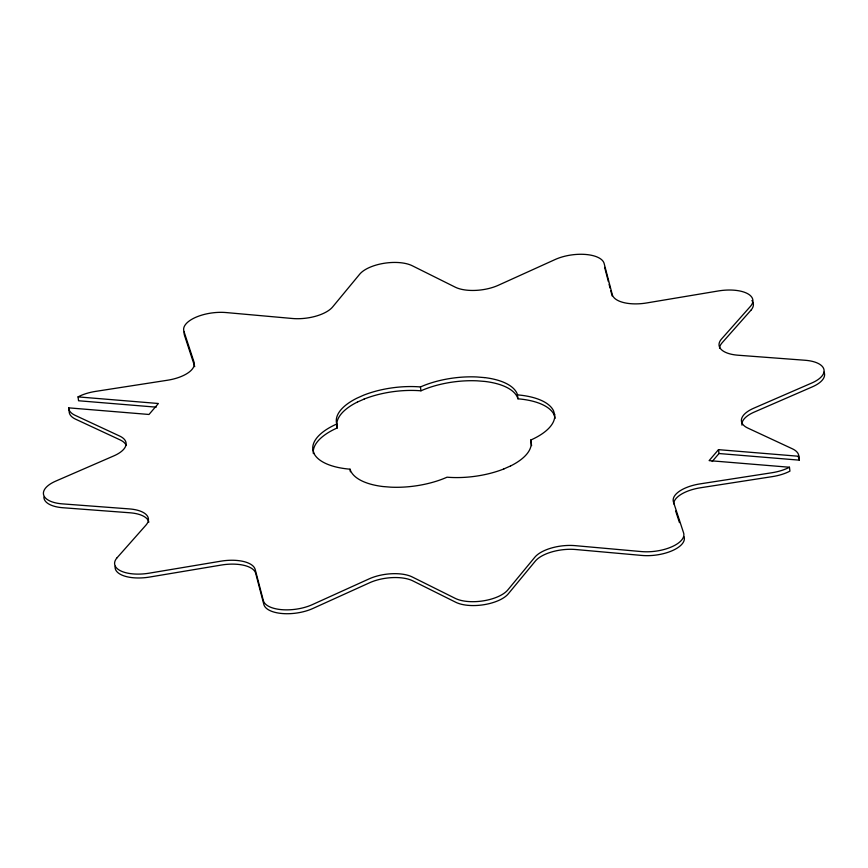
<?xml version="1.0" encoding="UTF-8"?>
<svg xmlns="http://www.w3.org/2000/svg" width="868" height="868" viewBox="0 0 868 868"><rect width="100%" height="100%" fill="white"/><g stroke="black" fill="none" stroke-linecap="round" stroke-linejoin="round"><path stroke-width="1.3" d="M712.172 461.505L718.997 453.53L799.33 460.149L798.831 456.275L718.498 449.657L709.113 460.626L789.446 467.244L789.945 471.118A30.575 13.454 -7.4 0 1 772.401 476.608L700.595 487.751A30.564 13.443 -7.4 0 0 673.666 503.874M117.115 557.712L145.933 525.151A30.564 13.443 -7.4 0 0 129.44 508.919L62.409 503.874A30.564 13.443 -7.4 0 1 43.65 494.988A30.564 13.443 -7.4 0 1 55.704 481.132L113.806 455.895A30.564 13.443 -7.4 0 0 119.654 436.051L75.115 415.327A30.575 13.454 -7.4 0 1 68.67 407.851L149.003 414.47L158.388 403.501L78.055 396.882L78.554 400.756L156.207 407.157M750.885 310.288L722.067 342.849A30.564 13.443 -7.4 0 0 719.55 348.361M357.464 402.036L364.115 399.085M510.536 465.964L503.885 468.915M484.474 377.602L476.771 376.962A61.161 26.908 -7.4 0 0 420.459 386.944A61.161 26.908 -7.4 0 0 363.584 395.2L356.965 398.162A61.161 26.908 -7.4 0 0 336.773 424.061L337.24 427.935A61.161 26.908 -7.4 0 0 313.348 453.552M554.066 414.73L555.119 418.322M313.934 453.27L312.881 449.678M675.651 511.024L679.449 522.59M604.638 267.366L608.392 281.644M609.065 284.248L610.095 288.143M610.768 290.737L612.135 295.934M554.619 414.448L553.556 410.868A61.161 26.908 -7.4 0 0 517.415 394.875L517.957 398.792A61.161 26.908 -7.4 0 0 484.995 381.453L477.27 380.835A61.161 26.908 -7.4 0 0 420.958 390.806A61.161 26.908 -7.4 0 0 364.093 399.074M718.498 449.657L718.997 453.53M554.652 414.448A61.161 26.908 -7.4 0 1 530.739 440.054L531.27 443.928A61.161 26.908 -7.4 0 1 531.607 445.631M420.438 386.933L420.937 390.795M350.379 471.791L350.043 469.208A61.161 26.908 -7.4 0 0 383.005 486.547L390.73 487.165A61.161 26.908 -7.4 0 0 447.042 477.194A61.161 26.908 -7.4 0 0 503.907 468.926M68.67 407.851L69.169 411.725A30.575 13.454 -7.4 0 0 75.614 419.19L120.164 439.924A30.564 13.443 -7.4 0 1 126.196 445.414M684.082 536.728A30.564 13.443 -7.4 0 1 672.407 550.616A30.564 13.443 -7.4 0 1 641.908 555.444L575.625 549.509A30.564 13.443 -7.4 0 0 535.361 561.064L508.333 593.777A30.564 13.443 -7.4 0 1 484.019 604.692A30.564 13.443 -7.4 0 1 455.765 602.262L412.777 580.844A30.564 13.443 -7.4 0 0 369.659 582.732L312.74 608.533A30.564 13.443 -7.4 0 1 282.295 613.535A30.564 13.443 -7.4 0 1 263.861 604.508L255.691 573.336A30.564 13.443 -7.4 0 0 221.264 565.057L149.708 577.036A30.564 13.443 -7.4 0 1 115.184 566.196M799.059 458.543A30.575 13.454 -7.4 0 1 799.33 460.149M798.007 456.525A30.575 13.454 -7.4 0 1 798.864 458.022M741.956 425.157A30.564 13.443 -7.4 0 1 754.194 412.105L812.296 386.868A30.564 13.443 -7.4 0 0 824.025 372.144M752.881 302.173A30.564 13.443 -7.4 0 1 750.885 310.288M751.894 300.556A30.564 13.443 -7.4 0 1 752.458 301.348M184.363 331.533A30.564 13.443 -7.4 0 0 184.428 335.135L194.541 365.992A30.564 13.443 -7.4 0 1 194.714 366.654M43.899 497.06A30.564 13.443 -7.4 0 0 62.919 507.737L129.95 512.782A30.564 13.443 -7.4 0 1 148.84 522.178M337.272 427.935A61.161 26.908 -7.4 0 1 357.442 402.025M517.946 398.813A61.161 26.908 -7.4 0 1 554.099 414.73M798.831 456.275A30.575 13.454 -7.4 0 0 792.386 448.81L747.836 428.076A30.564 13.443 -7.4 0 1 753.695 408.242L811.797 383.005A30.564 13.443 -7.4 0 0 823.851 369.15A30.564 13.443 -7.4 0 0 805.081 360.263L738.05 355.218A30.564 13.443 -7.4 0 1 721.558 338.976L750.386 306.415A30.564 13.443 -7.4 0 0 746.708 293.2A30.564 13.443 -7.4 0 0 718.292 290.964L646.736 302.943A30.564 13.443 -7.4 0 1 612.309 294.664L604.139 263.492A30.564 13.443 -7.4 0 0 585.705 254.465A30.564 13.443 -7.4 0 0 555.26 259.467L498.341 285.268A30.564 13.443 -7.4 0 1 455.223 287.156L412.235 265.738A30.564 13.443 -7.4 0 0 383.981 263.308A30.564 13.443 -7.4 0 0 359.667 274.223L332.639 306.936A30.564 13.443 -7.4 0 1 292.375 318.491L226.092 312.556A30.564 13.443 -7.4 0 0 195.593 317.384A30.564 13.443 -7.4 0 0 183.918 331.272L194.031 362.119A30.564 13.443 -7.4 0 1 167.405 380.249L95.599 391.392A30.575 13.454 -7.4 0 0 78.055 396.882M789.446 467.244A30.575 13.454 -7.4 0 1 771.902 472.745L700.096 483.877A30.564 13.443 -7.4 0 0 673.46 502.008L683.583 532.865A30.564 13.443 -7.4 0 1 671.897 546.753A30.564 13.443 -7.4 0 1 641.409 551.581L575.126 545.646A30.564 13.443 -7.4 0 0 534.851 557.202L507.834 589.914A30.564 13.443 -7.4 0 1 483.519 600.819A30.564 13.443 -7.4 0 1 455.266 598.388L412.278 576.97A30.564 13.443 -7.4 0 0 369.16 578.858L312.241 604.67A30.564 13.443 -7.4 0 1 281.796 609.672A30.564 13.443 -7.4 0 1 263.362 600.634L255.181 569.473A30.564 13.443 -7.4 0 0 220.765 561.195L149.209 573.173A30.564 13.443 -7.4 0 1 120.793 570.927A30.564 13.443 -7.4 0 1 117.115 557.712M350.054 469.187A61.161 26.908 -7.4 0 1 313.901 453.27M312.827 449.624A61.161 26.908 -7.4 0 1 336.741 424.018M484.637 377.591A61.161 26.908 -7.4 0 1 517.567 394.94M530.728 440.065A61.161 26.908 -7.4 0 1 510.558 465.975"/></g></svg>
